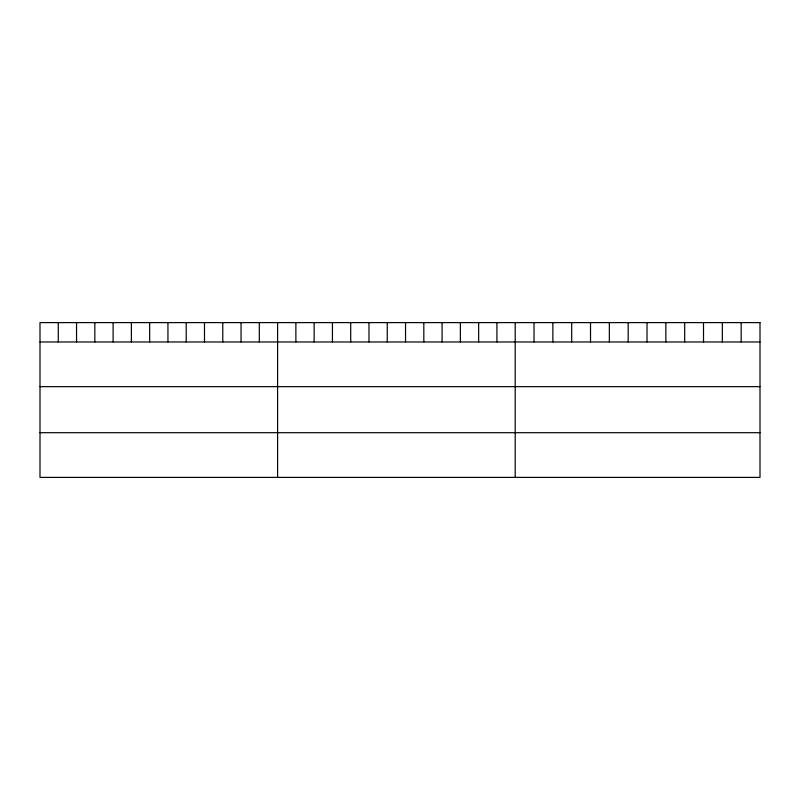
<?xml version="1.0" encoding="UTF-8"?>
<svg xmlns="http://www.w3.org/2000/svg" width="800" height="800" viewBox="0 0 800 800"><rect width="100%" height="100%" fill="white"/><g stroke="black" fill="none" stroke-linecap="round" stroke-linejoin="round"><path stroke-width="1.2" d="M40 341.97L760 341.97M40 386.66L760 386.66M40 432.7L760 432.7M741.17 322.61L741.17 341.97M722.34 322.61L722.34 341.97M703.51 322.61L703.51 341.97M684.68 322.61L684.68 341.97M665.85 322.61L665.85 341.97M647.02 322.61L647.02 341.97M628.18 322.61L628.18 341.97M609.35 322.61L609.35 341.97M590.52 322.61L590.52 341.97M571.69 322.61L571.69 341.97M552.86 322.61L552.86 341.97M534.03 322.61L534.03 341.97M515.2 322.61L515.2 477.39M496.92 322.61L496.92 341.97M478.65 322.61L478.65 341.97M460.37 322.61L460.37 341.97M442.09 322.61L442.09 341.97M423.82 322.61L423.82 341.97M405.54 322.61L405.54 341.97M387.26 322.61L387.26 341.97M368.98 322.61L368.98 341.97M350.71 322.61L350.71 341.97M332.43 322.61L332.43 341.97M314.15 322.61L314.15 341.97M295.88 322.61L295.88 341.97M277.6 322.61L277.6 477.39M259.32 322.61L259.32 341.97M241.05 322.61L241.05 341.97M222.77 322.61L222.77 341.97M204.49 322.61L204.49 341.97M186.22 322.61L186.22 341.97M167.94 322.61L167.94 341.97M149.66 322.61L149.66 341.97M131.38 322.61L131.38 341.97M113.11 322.61L113.11 341.97M94.83 322.61L94.83 341.97M76.55 322.61L76.55 341.97M58.28 322.61L58.28 341.97M760 322.61L40 322.61L40 477.39L760 477.39L760 322.61"/></g></svg>
